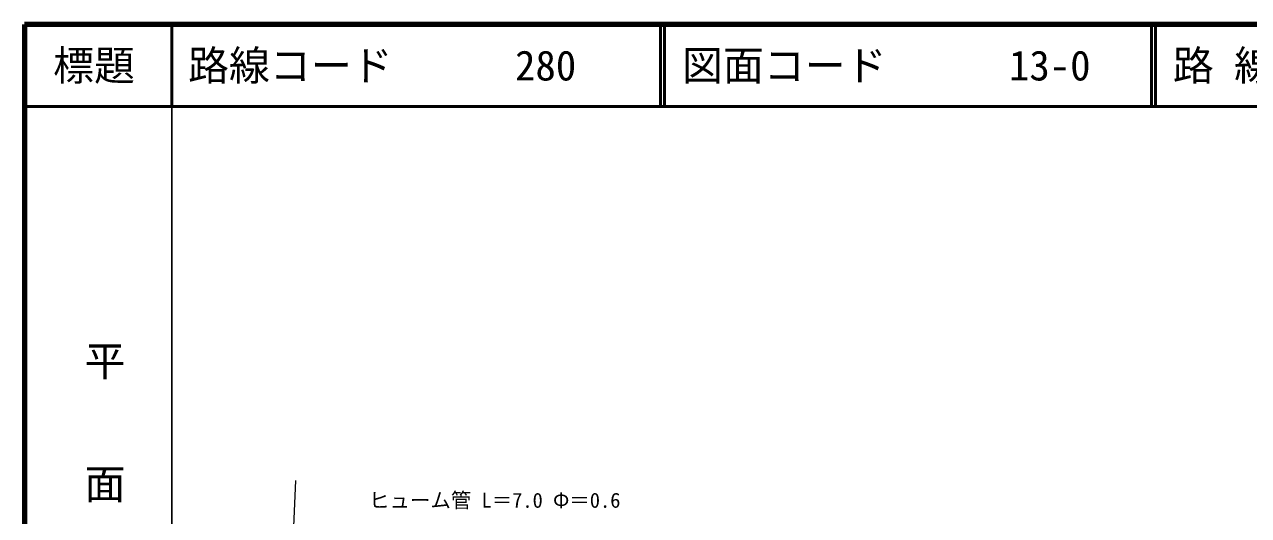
# Model space of a CAD drawing. Units: millimetres, scale not verified. Extents: x 40000 to 680000, y 20000 to 380000.
# Drawn here: x 40000 to 189629, y 320061 to 380000 of the extents above; entities that cross this region are included whole.
import ezdxf
from ezdxf.enums import TextEntityAlignment as Align

# ---------------------------------------------------------------- set-up
doc = ezdxf.new("R2010")
doc.units = ezdxf.units.MM
doc.header["$LTSCALE"] = 1000
for name, color, linetype, lineweight in [('M-BGD', 7, 'Continuous', 13), ('M-STR-HTXT', 7, 'Continuous', 13), ('M-TTL', 2, 'Continuous', 13), ('M-TTL-BAND', 7, 'Continuous', 25), ('M-TTL-LINE', 7, 'Continuous', 50), ('M-TTL-TXT', 7, 'Continuous', 13)]:
    doc.layers.add(name, color=color, linetype=linetype, lineweight=lineweight)
doc.styles.add('@ＭＳ ゴシック', font='')
doc.styles.add('ＭＳ ゴシック', font='')
doc.styles.get('@ＭＳ ゴシック').set_extended_font_data('@MS Gothic')
doc.styles.get('ＭＳ ゴシック').set_extended_font_data('MS Gothic')

msp = doc.modelspace()

# ---------------------------------------------------------------- linework, layer by layer
at = {"layer": 'M-BGD'}
msp.add_lwpolyline([(73125, 324347), (70946, 273610), (69242, 234886)], dxfattribs=at)
at = {"layer": 'M-TTL', "lineweight": 140}
for p, q in [((40000, 380000), (40000, 20000)), ((680000, 380000), (40000, 380000))]:
    msp.add_line(p, q, dxfattribs=at)
at = {"layer": 'M-TTL', "lineweight": 50}
msp.add_line((40000, 370000), (680000, 370000), dxfattribs=at)
at = {"layer": 'M-TTL-BAND'}
msp.add_line((58000, 370000), (58000, 20000), dxfattribs=at)
at = {"layer": 'M-TTL-LINE'}
for p, q in [((58000, 380000), (58000, 370000)), ((117750, 380000), (117750, 370000)), ((118250, 380000), (118250, 370000)), ((177750, 380000), (177750, 370000)), ((178250, 380000), (178250, 370000))]:
    msp.add_line(p, q, dxfattribs=at)

# ---------------------------------------------------------------- texts
at = {"layer": 'M-STR-HTXT', "style": 'ＭＳ ゴシック'}
msp.add_text('ヒューム管 L＝7.0 Φ＝0.6', height=1833, dxfattribs=at).set_placement((82122, 320452), align=Align.BOTTOM_LEFT)
at = {"layer": 'M-TTL-BAND', "style": '@ＭＳ ゴシック'}
msp.add_text('平\u3000\u3000面\u3000\u3000図', height=3666, rotation=270, dxfattribs=at).set_placement((49777, 306475), align=Align.MIDDLE_RIGHT)
at = {"layer": 'M-TTL-TXT', "style": 'ＭＳ ゴシック'}
msp.add_text('標題', height=3666, dxfattribs=at).set_placement((48500, 375000), align=Align.MIDDLE_CENTER)
for s, p in [('路線コード      280', (60000, 375000)), ('図面コード      13-0', (120380, 375000)), ('路 線 名      一般県道長門秋芳線', (180380, 375000))]:
    msp.add_text(s, height=3666, dxfattribs=at).set_placement(p, align=Align.MIDDLE_LEFT)

doc.saveas('drawing.dxf')
